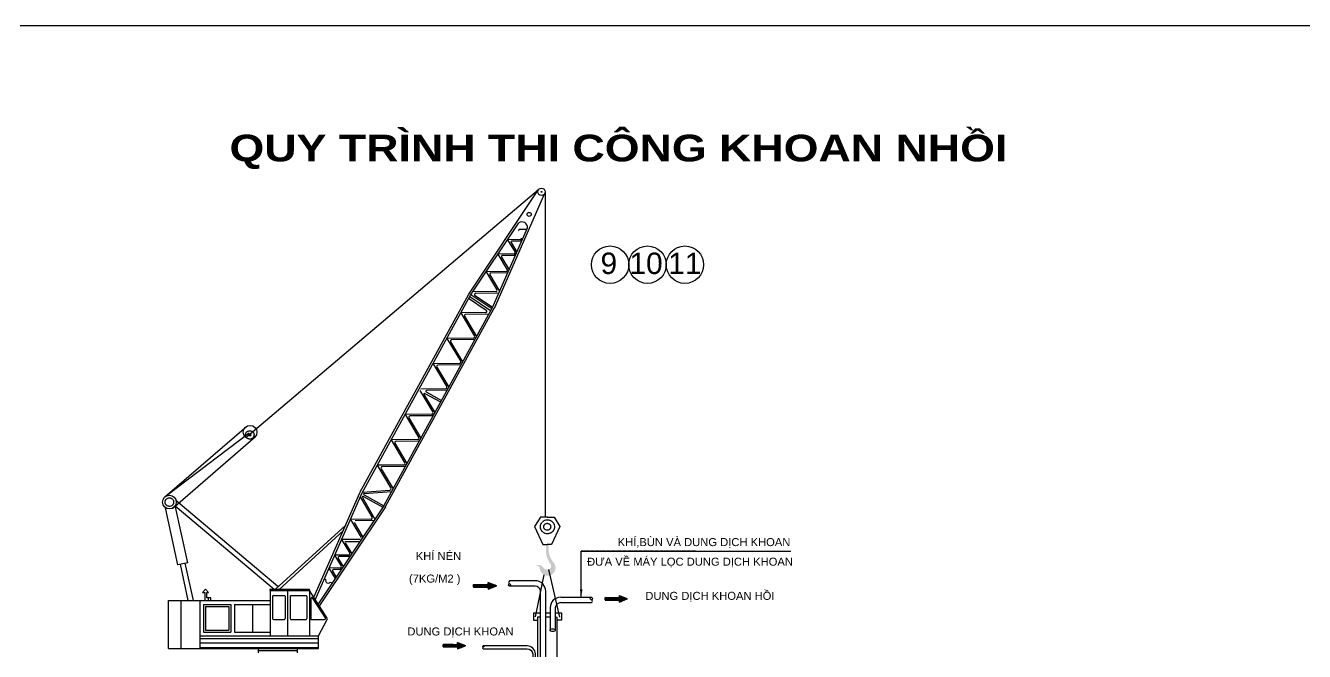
# Model space of a CAD drawing. Header units: millimetres. Extents: x -346728 to 1320345, y -537202 to -385966.
# Drawn here: x 790006 to 837930, y -428926 to -405471 of the extents above; entities that cross this region are included whole.
import ezdxf

# ---------------------------------------------------------------- set-up
doc = ezdxf.new("R2010")
doc.units = ezdxf.units.MM
doc.header["$LTSCALE"] = 100
doc.linetypes.add('CENTER', pattern=[2, 1.25, -0.25, 0.25, -0.25])
doc.linetypes.add('DASHED2', pattern=[0.375, 0.25, -0.125])
for name, color, linetype in [('2', 2, 'Continuous'), ('8', 8, 'CENTER'), ('9', 9, 'Continuous'), ('A-TEXT', 7, 'Continuous'), ('coc', 4, 'Continuous'), ('COT-THEP', 1, 'Continuous'), ('DUONG-BAO', 2, 'Continuous'), ('manh', 4, 'Continuous'), ('ONGVACH', 5, 'Continuous')]:
    doc.layers.add(name, color=color, linetype=linetype)
doc.layers.add('CHU', color=8, linetype='Continuous', lineweight=25)
doc.styles.add('T1', font='VHARIAL.TTF')
doc.styles.add('tieu de', font='VHARIALB.TTF', dxfattribs={"width": 1.2})
doc.styles.add('VnArialH', font='VHARIAL.TTF')
doc.dimstyles.new('KT1', dxfattribs={"dimtxt": 250, "dimasz": 1000, "dimexe": 100, "dimexo": 100, "dimgap": 50, "dimtad": 1, "dimdec": 0, "dimzin": 2, "dimdsep": 46, "dimtxsty": 'Standard', "dimblk2": 'OBLIQUE', "dimcen": 0.09, "dimdle": 100, "dimclrt": 2, "dimadec": 0, "dimazin": 0, "dimtfac": 1, "dimtdec": 0, "dimtofl": 0, "dimtmove": 0, "dimatfit": 3, "dimfxl": 1, "dimtolj": 1, "dimtzin": 2, "dimarcsym": 0})

# ---------------------------------------------------------------- blocks, each defined once
blk = doc.blocks.new('_OBLIQUE')
at = {"color": 0, "linetype": 'ByBlock'}
blk.add_line((-0.5, -0.5), (0.5, 0.5), dxfattribs=at)
blk = doc.blocks.new('LVL-KHUNGTEN')
blk.add_lwpolyline([(61073, 41093), (119124, 41093), (119124, 62), (61073, 62)], close=True)
at = {"layer": 'DEFPOINTS'}
blk.add_line((61073, 41093), (119124, 41093), dxfattribs=at)

msp = doc.modelspace()

# ---------------------------------------------------------------- hatches: boundary and pattern name
at = {"layer": 'COT-THEP'}
h = msp.add_hatch(dxfattribs=at)
h.set_pattern_fill('ANSI37', color=0, scale=5.550336, style=0)
h.set_pattern_definition([(45, (767200.1438, -449206.301), (-0.490585028, 0.490585028), []), (135, (767200.1438, -449206.301), (-0.490585028, -0.490585028), [])])
h.paths.add_polyline_path([(806789, -426422.6), (806789, -426515.1), (807345.2, -426515.1), (807345.2, -426593.6), (807657.6, -426468.8), (807345.2, -426344), (807345.2, -426422.6)])
h = msp.add_hatch(dxfattribs=at)
h.set_pattern_fill('ANSI37', color=0, scale=5.32224, style=0)
h.set_pattern_definition([(45, (770220.3998, -448579.60466), (-0.470423999, 0.470423999), []), (135, (770220.3998, -448579.60466), (-0.470423999, -0.470423999), [])])
h.paths.add_polyline_path([(812257.2, -427000), (812257.2, -427075.3), (812556.7, -426955.7), (812257.2, -426836), (812257.2, -426911.3), (811723.9, -426911.3), (811723.9, -427000)])
h = msp.add_hatch(dxfattribs=at)
h.set_pattern_fill('ANSI37', color=0, scale=5.32224, style=0)
h.set_pattern_definition([(45, (767696.3241, -450516.0688), (-0.470423999, 0.470423999), []), (135, (767696.3241, -450516.0688), (-0.470423999, -0.470423999), [])])
h.paths.add_polyline_path([(805658.3, -428668.7), (805658.3, -428757.4), (806191.6, -428757.4), (806191.6, -428832.7), (806491.1, -428713), (806191.6, -428593.3), (806191.6, -428668.7)])
at = {"layer": 'manh'}
h = msp.add_hatch(dxfattribs=at)
h.set_pattern_fill('ANSI37', color=256, scale=1.98, style=0)
h.set_pattern_definition([(45, (769828.39442, -450471.35377), (-0.1750089283, 0.1750089283), []), (135, (769828.39442, -450471.35377), (-0.1750089283, -0.1750089283), [])])
h.paths.add_polyline_path([(809609.3, -425156.6), (809609.3, -424917.7), (809555.9, -424917.7), (809507.9, -424917.7), (809507.9, -425156.6, 0.1669187), (809696.8, -425675.5, -0.3669985), (809614.6, -425854.8), (809638.5, -426080.4, 0.5672212), (809793.4, -425593.4, -0.1675092)])
h.paths.add_polyline_path([(809638.5, -426080.4), (809614.6, -425854.8, -0.3332838), (809435.6, -425817.4, 0.3838676), (809107.6, -425702.7, -0.3456423), (809272.6, -425790.6, 0.4836013)])

# ---------------------------------------------------------------- linework, layer by layer
at = {"layer": '8', "color": 8}
msp.add_line((815117, -425172.6, -881.1), (810827.6, -425172.6, -881.1), dxfattribs=at)
at = {"layer": '9'}
for p, q in [((809490.5, -423890.6, -881.1), (809490.5, -411712, -881.1)), ((801970.5, -424801.7, -881.1), (802503.7, -424801.7, -881.1))]:
    msp.add_line(p, q, dxfattribs=at)
for centre in [(811911, -414432.3, -881.1), (813312.7, -414432.3, -881.1), (814714.5, -414432.3, -881.1)]:
    msp.add_circle(centre, 700.9, dxfattribs=at)
at = {"layer": 'DUONG-BAO', "color": 3}
for p, q in [((798257.8, -420908.1, -881.1), (809231.3, -411620.2, -881.1)), ((795227.6, -423137.4, -881.1), (798288.9, -420490.7, -881.1)), ((795286.8, -423086.2, -881.1), (798384.2, -420739.1, -881.1)), ((795525.4, -423551.3, -881.1), (798617.4, -420874, -881.1)), ((810031.8, -427640.6, -881.1), (809614.6, -425854.8, -881.1)), ((809117.2, -427630.5, -881.1), (809443.8, -426060.1, -881.1))]:
    msp.add_line(p, q, dxfattribs=at)
at = {"layer": 'DUONG-BAO'}
for p, q in [((806616.2, -415536.7, -881.1), (809231.3, -411620.2, -881.1)), ((807573.7, -416061.6, -881.1), (809469, -411750.5, -881.1)), ((802537.8, -422975.5, -881.1), (806612.8, -415542.3, -881.1)), ((803495.9, -423500.7, -881.1), (807570.8, -416067.5, -881.1)), ((800824.8, -426871.1, -881.1), (802534.9, -422981.3, -881.1)), ((795716.4, -425681.1, -881.1), (795248.9, -423540.1, -881.1)), ((796084.5, -425600.7, -881.1), (795617, -423459.7, -881.1)), ((803492.5, -423506.3, -881.1), (800993.8, -427248.3, -881.1)), ((799368.1, -426597.2, -881.1), (802003.5, -424191.4, -881.1)), ((799491.9, -426616.3, -881.1), (801915.8, -424392.4, -881.1)), ((796084.5, -425600.7, -881.1), (795716.4, -425681.1, -881.1)), ((796105.4, -427021, -881.1), (795808.4, -425661, -881.1)), ((796298.2, -427021, -881.1), (795992.5, -425620.8, -881.1)), ((796749.4, -426598.1, -881.1), (796634.4, -426713, -881.1)), ((796634.4, -426713, -881.1), (796726.4, -426713, -881.1)), ((796726.4, -426713, -881.1), (796726.4, -427021, -881.1)), ((796864.4, -426713, -881.1), (796749.4, -426598.1, -881.1)), ((796795.4, -426713, -881.1), (796864.4, -426713, -881.1)), ((796795.4, -426919.9, -881.1), (796795.4, -426713, -881.1)), ((796949.9, -426919.9, -881.1), (796795.4, -426919.9, -881.1)), ((796861.6, -427021, -881.1), (796861.6, -426919.9, -881.1)), ((796949.9, -427021, -881.1), (796949.9, -426919.9, -881.1)), ((799170.5, -426644.3, -881.1), (799159.7, -426625.4, -881.1)), ((799170.5, -426644.3, -881.1), (799170.5, -428345.3, -881.1)), ((799170.5, -426644.3, -881.1), (800640, -426644.3, -881.1)), ((799176, -426597.2, -881.1), (800634.5, -426597.2, -881.1)), ((799826, -426644.3, -881.1), (799826, -428345.3, -881.1)), ((800640, -426644.3, -881.1), (800638.4, -426641.9, -881.1)), ((800640, -426644.3, -881.1), (800650.9, -426625.4, -881.1)), ((801310.8, -427673.8, -881.1), (800640, -426644.3, -881.1)), ((800640, -426644.3, -881.1), (800640, -428345.3, -881.1)), ((795359, -428810.6, -881.1), (795359, -427021, -881.1)), ((795359, -427021, -881.1), (799170.5, -427021, -881.1)), ((796531.2, -427021, -881.1), (796531.2, -428810.6, -881.1)), ((800983.8, -428345.3, -881.1), (801313.3, -427731.4, -881.1)), ((800983.8, -428811.1, -881.1), (800983.8, -428345.3, -881.1)), ((795359, -428810.6, -881.1), (800983.8, -428810.6, -881.1))]:
    msp.add_line(p, q, dxfattribs=at)
at = {"layer": 'DUONG-BAO', "color": 7}
for p, q in [((806678.8, -415578.5, -881.1), (808492.3, -412862.6, -881.1)), ((807504.7, -416031.3, -881.1), (808813.5, -413054.4, -881.1)), ((802603.9, -423011.7, -881.1), (806678.8, -415578.5, -881.1)), ((807270, -416143.5, -881.1), (806610.5, -415703.2, -881.1)), ((807433.1, -416161.9, -881.1), (806652.3, -415640.5, -881.1)), ((807472.9, -416089.4, -881.1), (806687.8, -415565.1, -881.1)), ((807504.7, -416031.3, -881.1), (806850.9, -415594.7, -881.1)), ((803429.8, -423464.4, -881.1), (807504.7, -416031.3, -881.1)), ((807396.7, -416228.2, -881.1), (807396.4, -416228, -881.1)), ((804973.1, -419254.3, -881.1), (805561.1, -419576.7, -881.1)), ((805015.9, -419202.6, -881.1), (805592.8, -419518.9, -881.1)), ((800866.4, -426963.9, -881.1), (802603.9, -423011.7, -881.1)), ((802636.1, -422952.8, -881.1), (803660.3, -422883.6, -881.1)), ((802665.8, -423120.8, -881.1), (803393, -423519.5, -881.1)), ((802688.6, -423058.1, -881.1), (803429.8, -423464.4, -881.1)), ((802700.3, -423005.2, -881.1), (803719.4, -422936.2, -881.1)), ((803429.8, -423464.4, -881.1), (800957.4, -427167.1, -881.1)), ((801507.7, -425915.8, -881.1), (801642.6, -426141.1, -881.1)), ((801262.9, -426238, -881.1), (801198, -426209.5, -881.1)), ((801422, -426325, -881.1), (801486.4, -426360.2, -881.1)), ((799264.7, -426860.9, -881.1), (799264.7, -427698.2, -881.1)), ((799293, -426832.6, -881.1), (799703.5, -426832.6, -881.1)), ((799731.8, -426860.9, -881.1), (799731.8, -427698.2, -881.1)), ((799920.2, -426860.9, -881.1), (799920.2, -427698.2, -881.1)), ((799948.4, -426832.6, -881.1), (800517.5, -426832.6, -881.1)), ((800545.8, -426860.9, -881.1), (800545.8, -427698.2, -881.1)), ((800701.2, -426936.9, -881.1), (800701.2, -427726.5, -881.1)), ((801239.8, -427668.3, -881.1), (800753.1, -426921.4, -881.1)), ((795821.3, -427021, -881.1), (795821.3, -428810.6, -881.1)), ((796672.5, -427162.3, -881.1), (796672.5, -428204, -881.1)), ((796672.5, -427162.3, -881.1), (797697.3, -427162.3, -881.1)), ((796747.9, -427237.7, -881.1), (796747.9, -428128.7, -881.1)), ((796747.9, -427237.7, -881.1), (797621.9, -427237.7, -881.1)), ((797621.9, -427237.7, -881.1), (797621.9, -428128.7, -881.1)), ((797697.3, -427162.3, -881.1), (797697.3, -428204, -881.1)), ((797838.6, -427162.3, -881.1), (799170.5, -427162.3, -881.1)), ((797838.6, -427162.3, -881.1), (797838.6, -428204, -881.1)), ((798504.6, -427162.3, -881.1), (798504.6, -428204, -881.1)), ((799293, -427726.5, -881.1), (799703.5, -427726.5, -881.1)), ((799948.4, -427726.5, -881.1), (800517.5, -427726.5, -881.1)), ((800701.2, -427726.5, -881.1), (801208.2, -427726.5, -881.1)), ((796531.2, -428345.3, -881.1), (800983.8, -428345.3, -881.1)), ((796531.2, -428439.5, -881.1), (800983.8, -428439.5, -881.1)), ((796672.5, -428204, -881.1), (797697.3, -428204, -881.1)), ((796747.9, -428128.7, -881.1), (797621.9, -428128.7, -881.1)), ((797838.6, -428204, -881.1), (799170.5, -428204, -881.1)), ((796531.2, -428602, -881.1), (800983.8, -428602, -881.1)), ((796531.2, -428782.3, -881.1), (800983.8, -428782.3, -881.1)), ((798717.9, -428887.4, -881.1), (800184.4, -428887.4, -881.1))]:
    msp.add_line(p, q, dxfattribs=at)
at = {"layer": 'DUONG-BAO', "color": 2}
for p, q in [((795613.7, -423465.1, -881.1), (799326.6, -426597.2, -881.1)), ((795642.7, -423262.1, -881.1), (799460.8, -426482, -881.1)), ((809854.3, -427639.4, -881.1), (809929.4, -427639.4, -881.1)), ((798717.9, -428810.6, -881.1), (798717.9, -428973.6, -881.1)), ((800184.4, -428810.6, -881.1), (800184.4, -428973.6, -881.1))]:
    msp.add_line(p, q, dxfattribs=at)
at = {"layer": 'DUONG-BAO', "color": 7, "elevation": -881.1}
for points in [[(808556.3, -413489.8), (808069.7, -413495.6), (808350.6, -413969.1)], [(808597.4, -413545.9), (808227, -413550.3)], [(808788.5, -413111.2), (808517.6, -413114.5)], [(808318.7, -414026), (807708.9, -414033.2), (808058.7, -414622.9)], [(808198.2, -413601.5), (808413.5, -413964.3)], [(808386.7, -414025.2), (808383.9, -414025.2)], [(808383.9, -414025.2), (808385.5, -414027.9)], [(807844.9, -414151.7), (808124.1, -414622.4)], [(808361.7, -414082), (807880.9, -414087.7)], [(808022.8, -414686.9), (807269.8, -414695.8), (807670.9, -415371.9)], [(807405.8, -414814.3), (807769.9, -415428.1)], [(808071.2, -414742.8), (807441.7, -414750.3)], [(807630.9, -415443), (806762.4, -415453.3)], [(807739.1, -415498.3), (806876.5, -415508.5)], [(807244.4, -416229.8), (806318, -416240.8), (806833.5, -417109.7)], [(806458.1, -416366.3), (806906.7, -417122.3)], [(807365.7, -416284.9), (806498.1, -416295.1)], [(807396.9, -416228), (807396.4, -416228)], [(806793.5, -417180.8), (805796.2, -417192.6), (806311.7, -418061.5)], [(805936.3, -417318.1), (806384.8, -418074.1)], [(806843.9, -417236.7), (805976.3, -417247)], [(806271.7, -418132.7), (805274.3, -418144.5), (805789.8, -419013.4)], [(805414.5, -418270), (805863, -419026)], [(806322.1, -418188.6), (805454.4, -418198.9)], [(804785.1, -419151.3), (805268, -419965.3)], [(805749.9, -419084.5), (804820.6, -419095.5)], [(804935.2, -419293.5), (805341.2, -419977.9)], [(805800.3, -419140.4), (805029.1, -419149.6)], [(805228.1, -420036.4), (804230.7, -420048.2), (804746.2, -420917.1)], [(804370.9, -420173.7), (804819.4, -420929.7)], [(805278.4, -420092.3), (804410.8, -420102.6)], [(804706.2, -420988.3), (803708.9, -421000.1), (804224.4, -421869)], [(803849, -421125.6), (804297.5, -421881.6)], [(804756.6, -421044.2), (803889, -421054.5)], [(804184.4, -421940.1), (803187, -421951.9), (803697.6, -422812.6)], [(803327.2, -422077.4), (803775.7, -422833.5)], [(804234.8, -421996), (803367.1, -422006.3)], [(802549, -423136.4), (802992.1, -423904.2)], [(802627.7, -423159.7), (803093.8, -423967.6)], [(803640.1, -422715.6), (803697.6, -422812.6)], [(802954.6, -423969.9), (802178, -423979.1), (802582.8, -424661.6)], [(802315.2, -424099.7), (802640, -424647.2)], [(803055.3, -424025.3), (802352.4, -424033.6)], [(802546.9, -424725.6), (801846.5, -424733.9), (802152.8, -425250.1)], [(801982.5, -424852.4), (802227.4, -425265.2)], [(802116.8, -425314.1), (801588, -425320.4), (801834.2, -425735.3)], [(801724, -425438.9), (801906.3, -425746.1)], [(802157.3, -425370.2), (801760, -425374.9)], [(802195.3, -425313.2), (802190.2, -425313.3)], [(802190.2, -425313.3), (802192.6, -425317.3)], [(801798.2, -425799.3), (801375.9, -425804.3), (801607.1, -426194.1)], [(801833.3, -425855.4), (801539.7, -425858.9)]]:
    msp.add_lwpolyline(points, dxfattribs=at)
at = {"layer": 'DUONG-BAO'}
for centre, radius in [((809341.5, -411701.9, -881.1), 136.8), ((809341.5, -411701.9, -881.1), 18.1), ((798420.5, -420710.3, -881.1), 256.1), ((795395.9, -423330.4, -881.1), 256.1)]:
    msp.add_circle(centre, radius, dxfattribs=at)
at = {"layer": 'DUONG-BAO', "color": 7}
msp.add_circle((808878.3, -412548, -881.1), 75.1, dxfattribs=at)
at = {"layer": 'DUONG-BAO', "color": 7, "linetype": 'DASHED2'}
for centre, radius in [((798406.8, -420813.1, -881.1), 160), ((795395.9, -423330.4, -881.1), 160), ((809563.8, -424255.6, -881.1), 263.1), ((809554.6, -424254.5, -881.1), 130)]:
    msp.add_circle(centre, radius, dxfattribs=at)
at = {"layer": 'DUONG-BAO', "color": 2}
msp.add_circle((798406.8, -420813.1, -881.1), 46.3, dxfattribs=at)
at = {"layer": 'DUONG-BAO', "color": 7}
for centre, radius, start, end in [((808607.4, -413034.8, -881.1), 207.1, 354.55402, 123.75725), ((808227.4, -413584.2, -881.1), 33.9, 90.67892, 210.67892), ((808518, -413148.4, -881.1), 33.9, 90.67892, 210.67892), ((808555.9, -413455.9, -881.1), 33.9, 270.67892, 30.67892), ((808318.2, -413988.3, -881.1), 37.7, 270.67892, 30.67892), ((807881.4, -414130.1, -881.1), 42.4, 90.67892, 210.67892), ((808022.3, -414644.5, -881.1), 42.4, 270.67892, 30.67892), ((807630.4, -415395.9, -881.1), 47.1, 270.67892, 30.67892), ((806877, -415555.6, -881.1), 47.1, 90.67892, 236.26793), ((806498.6, -416342.2, -881.1), 47.1, 90.67892, 210.67892), ((807243.8, -416182.7, -881.1), 47.1, 270.67892, 56.26793), ((805976.8, -417294.1, -881.1), 47.1, 90.67892, 210.67892), ((806793, -417133.7, -881.1), 47.1, 270.67892, 30.67892), ((805455, -418246, -881.1), 47.1, 90.67892, 210.67892), ((806271.2, -418085.6, -881.1), 47.1, 270.67892, 30.67892), ((804959.5, -419279.1, -881.1), 28.3, 61.26793, 209.98371), ((805031.6, -419178.4, -881.1), 28.9, 94.78019, 237.16667), ((805749.3, -419037.4, -881.1), 47.1, 270.67892, 30.67892), ((804411.4, -420149.7, -881.1), 47.1, 90.67892, 210.67892), ((805227.5, -419989.3, -881.1), 47.1, 270.67892, 30.67892), ((803891.7, -421100.3, -881.1), 49.6, 90.67892, 210.67892), ((804705.7, -420941.2, -881.1), 47.1, 270.67892, 30.67892), ((803369.8, -422052.1, -881.1), 49.6, 90.67892, 210.67892), ((804183.9, -421893, -881.1), 47.1, 270.67892, 30.67892), ((802652.2, -423145.5, -881.1), 28.3, 61.26793, 209.98371), ((802702.2, -423033.3, -881.1), 28.3, 93.86962, 241.26793), ((803657.1, -422836.6, -881.1), 47.1, 273.86962, 30.67892), ((802954.1, -423926.1, -881.1), 43.8, 270.67892, 29.98371), ((801760.5, -425417.3, -881.1), 42.4, 90.67892, 210.67892), ((802116.3, -425271.7, -881.1), 42.4, 270.67892, 30.67892), ((801540.1, -425896.6, -881.1), 37.7, 90.67892, 210.67892), ((801797.7, -425756.9, -881.1), 42.4, 270.67892, 30.67892), ((801342.4, -426281.5, -881.1), 90.6, 151.33073, 331.33073), ((799293, -426860.9, -881.1), 28.3, 90, 180), ((799703.5, -426860.9, -881.1), 28.3, 0, 90), ((799948.4, -426860.9, -881.1), 28.3, 90, 180), ((800517.5, -426860.9, -881.1), 28.3, 0, 90), ((799293, -427698.2, -881.1), 28.3, 180, 270), ((799703.5, -427698.2, -881.1), 28.3, 270, 0), ((799948.4, -427698.2, -881.1), 28.3, 180, 270), ((800517.5, -427698.2, -881.1), 28.3, 270, 0)]:
    msp.add_arc(centre, radius, start, end, dxfattribs=at)
at = {"layer": 'DUONG-BAO'}
for centre, radius, start, end in [((807442.2, -414792.7, -881.1), 42.4, 90.67892, 210.67892), ((799176, -426616, -881.1), 18.8, 90, 210), ((800634.5, -426616, -881.1), 18.8, 330, 90), ((800729.5, -426936.9, -881.1), 28.3, 33.08835, 180), ((801208.2, -427688.8, -881.1), 37.7, 270, 33.08835), ((801263.5, -427704.6, -881.1), 56.5, 331.77806, 33.08835)]:
    msp.add_arc(centre, radius, start, end, dxfattribs=at)
at = {"layer": 'DUONG-BAO', "color": 2}
msp.add_ellipse((809758.6, -428130.2), major_axis=(-95.8, 0), ratio=0.5376169, dxfattribs=at)
for points in [[(808136.1, -426278.5), (808103.3, -426347.1), (808136.3, -426390.5), (808177.3, -426434.7), (808136.4, -426481.6), (808102.5, -426434.7), (808136.3, -426392.1)], [(811206.7, -427098.3), (811248.2, -427040.8), (811207.5, -426996.8), (811164.6, -426943.2), (811208.4, -426895.3), (811247.1, -426946.5), (811207.5, -426996.8)]]:
    msp.add_spline(points, degree=3, dxfattribs=at)
msp.add_open_spline([(807158.6, -428771.7), (807145.6, -428764.4), (807119.6, -428749.7), (807158.6, -428705.7), (807197.6, -428749.7), (807158.6, -428771.7), (807119.6, -428793.7), (807145.6, -428823), (807158.6, -428823)], degree=3, dxfattribs=at)
at = {"layer": 'manh', "color": 2}
for p, q in [((809298.6, -423890.6, -881.1), (809083.4, -424248.9, -881.1)), ((809561.5, -423890.6, -881.1), (809298.6, -423890.6, -881.1)), ((809550.2, -423890.6, -881.1), (809813.1, -423890.6, -881.1)), ((809813.1, -423890.6, -881.1), (810028.3, -424248.9, -881.1)), ((809083.4, -424248.9, -881.1), (809394.2, -424917.7, -881.1)), ((810028.3, -424248.9, -881.1), (809717.5, -424917.7, -881.1)), ((809394.2, -424917.7, -881.1), (809555.9, -424917.7, -881.1)), ((809717.5, -424917.7, -881.1), (809555.9, -424917.7, -881.1))]:
    msp.add_line(p, q, dxfattribs=at)
at = {"layer": 'manh', "color": 7}
for p, q in [((806789, -426422.6, -881.1), (807345.2, -426422.6, -881.1)), ((806789, -426515.1, -881.1), (807345.2, -426515.1, -881.1)), ((807345.2, -426422.6, -881.1), (807345.2, -426344, -881.1)), ((807345.2, -426344, -881.1), (807657.6, -426468.8, -881.1)), ((807345.2, -426593.6, -881.1), (807657.6, -426468.8, -881.1)), ((807345.2, -426515.1, -881.1), (807345.2, -426593.6, -881.1)), ((811723.9, -426911.3, -881.1), (812257.2, -426911.3, -881.1)), ((811723.9, -427000, -881.1), (812257.2, -427000, -881.1)), ((812257.2, -426836, -881.1), (812556.7, -426955.7, -881.1)), ((812257.2, -426911.3, -881.1), (812257.2, -426836, -881.1)), ((812257.2, -427075.3, -881.1), (812556.7, -426955.7, -881.1)), ((812257.2, -427000, -881.1), (812257.2, -427075.3, -881.1)), ((805658.3, -428757.4, -881.1), (805658.3, -428668.7, -881.1)), ((805658.3, -428668.7, -881.1), (806191.6, -428668.7, -881.1)), ((805658.3, -428757.4, -881.1), (806191.6, -428757.4, -881.1)), ((806191.6, -428668.7, -881.1), (806191.6, -428593.3, -881.1)), ((806191.6, -428593.3, -881.1), (806491.1, -428713, -881.1)), ((806191.6, -428832.7, -881.1), (806491.1, -428713, -881.1)), ((806191.6, -428757.4, -881.1), (806191.6, -428832.7, -881.1))]:
    msp.add_line(p, q, dxfattribs=at)
at = {"layer": 'ONGVACH', "color": 2}
for p, q in [((809104.2, -426277.8, -881.1), (808136.1, -426278.5, -881.1)), ((809104.5, -426480.8, -881.1), (808136.4, -426481.6, -881.1)), ((810062.7, -426894.5, -881.1), (811210, -426895.3, -881.1)), ((809054.7, -427762.4, -881.1), (809054.7, -427480.4, -881.1)), ((809054.7, -427480.4, -881.1), (809301.1, -427480.4, -881.1)), ((809504.1, -427480.4, -881.1), (809662.8, -427480.4, -881.1)), ((809662.8, -427286.6, -881.1), (809662.8, -428128.8, -881.1)), ((809854.3, -427286.6, -881.1), (809854.3, -428128.8, -881.1)), ((809854.3, -427480.4, -881.1), (810084.3, -427480.4, -881.1)), ((810061.1, -427097.6, -881.1), (811208.3, -427098.3, -881.1)), ((810084.3, -427480.4, -881.1), (810084.3, -427753.7, -881.1)), ((809202.5, -427762.4, -881.1), (809054.7, -427762.4, -881.1)), ((809301.1, -427640.9, -881.1), (809199.7, -427640.9, -881.1)), ((809662.8, -427640.9, -881.1), (809504.1, -427640.9, -881.1)), ((810084.3, -427753.7, -881.1), (809930.2, -427753.7, -881.1))]:
    msp.add_line(p, q, dxfattribs=at)
at = {"layer": 'ONGVACH', "color": 1}
for p, q in [((809305.6, -443176.8, -881.1), (809305.6, -426667.3, -881.1)), ((809508.7, -443123.5, -881.1), (809508.7, -426660.6, -881.1)), ((809204.2, -443176.8, -881.1), (809204.2, -427634.7, -881.1)), ((809929.4, -443176.8, -881.1), (809929.4, -427639.4, -881.1))]:
    msp.add_line(p, q, dxfattribs=at)
at = {"layer": 'ONGVACH', "color": 2, "elevation": -881.1}
msp.add_lwpolyline([(807158.6, -428823), (808314.8, -428823), (808800.3, -428823, -0.3763239), (809012.9, -429015.8), (809013.5, -429166.2), (809013.5, -429440.5), (809116.1, -429440.5), (809116.1, -429165.8), (809115.5, -429015.4, 0.3888678), (808800.4, -428720.4), (808314.8, -428720.4), (807158.6, -428720.4)], format="xyb", dxfattribs=at)
at = {"layer": 'ONGVACH', "color": 2}
for centre, radius, start, end in [((809104.9, -426676.9, -881.1), 399.3, 1.00691, 90.08057), ((809104.9, -426676.9, -881.1), 196.2, 1.00691, 90.08057), ((810062.1, -427293.7, -881.1), 399.3, 89.91943, 178.99309), ((810071.6, -427320.4, -881.1), 223.2, 92.72744, 173.01514)]:
    msp.add_arc(centre, radius, start, end, dxfattribs=at)

# ---------------------------------------------------------------- block references
at = {"xscale": 1.216631744493498, "yscale": 1.216631744493498, "zscale": 1.216631744493498}
msp.add_blockref('LVL-KHUNGTEN', (712908.8, -455466, -881.1), dxfattribs=at)

# ---------------------------------------------------------------- texts
at = {"layer": '2', "style": 'tieu de', "width": 1.2}
msp.add_text('Quy tr×nh thi c«ng khoan nhåi', height=1000.118, dxfattribs=at).set_placement((797647.6, -410561.6, -881.1))
at = {"layer": 'A-TEXT', "color": 2, "style": 'VnArialH'}
for s, p in [('KhÝ,bïn vµ dung dÞch khoan', (812193.2, -424979.3, -881.1)), ('KhÝ nÐn', (804629.2, -425500.1, -881.1)), ('®\xada vÒ m¸y läc dung dÞch khoan', (811047.4, -425713.1, -881.1)), ('(7Kg/m2 ) ', (804372.3, -426346.1, -881.1)), ('dung dÞch khoan håi', (813230.2, -426993.4, -881.1)), ('dung dÞch khoan', (804313.2, -428328.2, -881.1))]:
    msp.add_text(s, height=300, dxfattribs=at).set_placement(p)
at = {"layer": 'CHU', "style": 'T1'}
for s, height, p in [('9', 802.8, (811552, -414782.7, -881.1)), ('10', 802.77, (812634.5, -414782.7, -881.1)), ('11', 802.77, (814090.5, -414782.7, -881.1))]:
    msp.add_text(s, height=height, dxfattribs=at).set_placement(p)

# ---------------------------------------------------------------- leaders
at = {"layer": 'coc'}
msp.add_leader([(810827.6, -426895, -881.1), (810827.6, -425172.6, -881.1), (818685.1, -425172.6, -881.1)], dimstyle='KT1', override={"dimasz": 300, "dimfxl": 0.18, "dimarcsym": 1}, dxfattribs=at)

doc.saveas('drawing.dxf')
